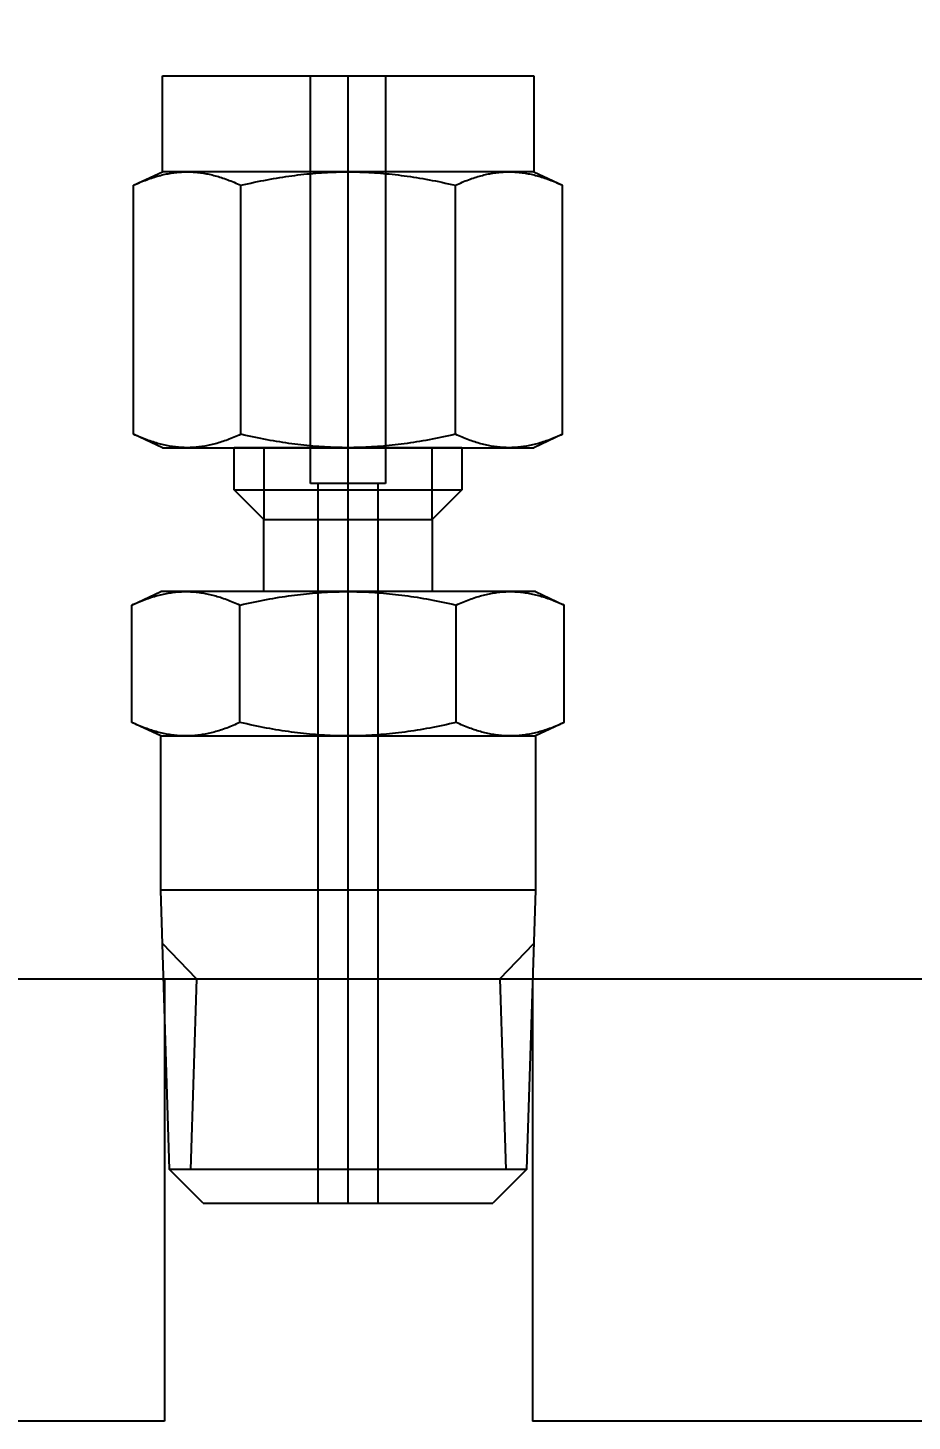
# Model space of a CAD drawing. Header units: inches. Extents: x 8.2 to 16.79, y 19.82 to 25.52.
# Drawn here: x 12.234 to 12.972, y 23.199 to 24.361 of the extents above; entities that cross this region are included whole.
import ezdxf

# ---------------------------------------------------------------- set-up
doc = ezdxf.new("R2010")
doc.units = ezdxf.units.IN
doc.header["$MEASUREMENT"] = 0
doc.linetypes.add('CENTER2', pattern=[28.575, 19.05, -3.175, 3.175, -3.175])
doc.linetypes.add('HIDDEN2', pattern=[4.7625, 3.175, -1.5875])
for name, color, linetype in [('TRDETAIL2', 7, 'Continuous'), ('TRDETAIL3', 7, 'Continuous'), ('TRMODEL1', 7, 'Continuous'), ('TRMODEL3', 7, 'Continuous')]:
    doc.layers.add(name, color=color, linetype=linetype)
doc.styles.get("Standard").update_dxf_attribs({"font": 'Arial.ttf'})
doc.dimstyles.get("Standard").update_dxf_attribs({"dimtxt": 0.18, "dimasz": 0.18, "dimexe": 0.18, "dimexo": 0.0625, "dimgap": 0.09, "dimtad": 0, "dimtih": 1, "dimtoh": 1, "dimdec": 4, "dimzin": 0, "dimdsep": 46, "dimtxsty": 'Standard', "dimcen": 0.09, "dimadec": 0, "dimazin": 0, "dimtfac": 1, "dimtdec": 4, "dimtofl": 0, "dimtmove": 0, "dimatfit": 3, "dimfxl": 1, "dimtolj": 1, "dimtzin": 0, "dimarcsym": 0})

# ---------------------------------------------------------------- blocks, each defined once
blk = doc.blocks.new('*D16')
at = {"color": 0, "lineweight": -2, "transparency": 16777216}
for p, q in [((9.3486, 23.6302), (9.3486, 25.5226)), ((15.3486, 23.6302), (15.3486, 25.5226)), ((9.5286, 25.3426), (11.8841, 25.3426)), ((15.1686, 25.3426), (12.8131, 25.3426))]:
    blk.add_line(p, q, dxfattribs=at)
at = {"color": 0, "transparency": 16777216}
for points in [[(9.5286, 25.3726), (9.5286, 25.3126), (9.3486, 25.3426)], [(15.1686, 25.3726), (15.1686, 25.3126), (15.3486, 25.3426)]]:
    blk.add_solid(points, dxfattribs=at)
at = {"layer": 'Defpoints', "color": 0, "transparency": 16777216}
for p in [(15.3486, 25.3426), (9.3486, 23.5677), (15.3486, 23.5677)]:
    blk.add_point(p, dxfattribs=at)
at = {"color": 0, "transparency": 16777216, "insert": (12.3486, 25.3426), "char_height": 0.18, "attachment_point": 5}
blk.add_mtext('\\A1;6.0000', dxfattribs=at)

msp = doc.modelspace()

# ---------------------------------------------------------------- linework, layer by layer
for p, q in [((11.65556, 23.56766), (12.34853, 23.56766)), ((12.65555, 23.56766), (13.34858, 23.56766)), ((12.34853, 23.1989), (11.65556, 23.1989)), ((13.34856, 23.1989), (12.65555, 23.1989))]:
    msp.add_line(p, q)
at = {"color": 0}
for p, q in [((12.34853, 23.56766), (12.34853, 23.1989)), ((12.65555, 23.56766), (12.65555, 23.1989))]:
    msp.add_line(p, q, dxfattribs=at)
at = {"layer": 'TRDETAIL2', "color": 252, "linetype": 'HIDDEN2'}
for p, q in [((12.47036, 23.98066), (12.47036, 24.32066)), ((12.53286, 24.32066), (12.53286, 23.98066)), ((12.53286, 23.98066), (12.47036, 23.98066)), ((12.47661, 23.38066), (12.47661, 23.98066)), ((12.52661, 23.38066), (12.52661, 23.98066))]:
    msp.add_line(p, q, dxfattribs=at)
at = {"layer": 'TRDETAIL3', "color": 252, "linetype": 'CENTER2'}
msp.add_line((12.50161, 23.38066), (12.50161, 24.32066), dxfattribs=at)
at = {"layer": 'TRMODEL1', "color": 252, "linetype": 'Continuous'}
for p, q in [((12.34661, 24.32066), (12.65661, 24.32066)), ((12.34661, 24.24066), (12.34661, 24.32066)), ((12.65661, 24.32066), (12.65661, 24.24066)), ((12.32263, 24.22948), (12.34661, 24.24066)), ((12.33883, 24.23591), (12.34012, 24.23632)), ((12.34012, 24.23632), (12.3414, 24.23671)), ((12.3414, 24.23671), (12.34267, 24.23708)), ((12.34267, 24.23708), (12.34393, 24.23743)), ((12.34393, 24.23743), (12.34519, 24.23776)), ((12.34519, 24.23776), (12.34645, 24.23807)), ((12.34645, 24.23807), (12.3477, 24.23837)), ((12.36738, 24.24066), (12.34661, 24.24066)), ((12.3477, 24.23837), (12.34894, 24.23864)), ((12.34894, 24.23864), (12.35018, 24.2389)), ((12.35018, 24.2389), (12.35142, 24.23914)), ((12.35142, 24.23914), (12.35266, 24.23937)), ((12.35266, 24.23937), (12.35389, 24.23957)), ((12.35389, 24.23957), (12.35512, 24.23976)), ((12.35512, 24.23976), (12.35634, 24.23993)), ((12.35634, 24.23993), (12.35757, 24.24008)), ((12.35757, 24.24008), (12.35879, 24.24022)), ((12.35879, 24.24022), (12.36002, 24.24034)), ((12.36002, 24.24034), (12.36124, 24.24043)), ((12.36124, 24.24043), (12.36247, 24.24052)), ((12.36247, 24.24052), (12.36369, 24.24058)), ((12.36369, 24.24058), (12.36492, 24.24062)), ((12.36492, 24.24062), (12.36615, 24.24065)), ((12.36615, 24.24065), (12.36738, 24.24066)), ((12.36738, 24.24066), (12.36861, 24.24065)), ((12.50161, 24.24066), (12.36738, 24.24066)), ((12.36861, 24.24065), (12.36984, 24.24062)), ((12.36984, 24.24062), (12.37106, 24.24058)), ((12.37106, 24.24058), (12.37229, 24.24052)), ((12.37229, 24.24052), (12.37351, 24.24043)), ((12.37351, 24.24043), (12.37474, 24.24034)), ((12.37474, 24.24034), (12.37596, 24.24022)), ((12.37596, 24.24022), (12.37718, 24.24008)), ((12.37718, 24.24008), (12.37841, 24.23993)), ((12.37841, 24.23993), (12.37964, 24.23976)), ((12.37964, 24.23976), (12.38087, 24.23957)), ((12.38087, 24.23957), (12.3821, 24.23937)), ((12.3821, 24.23937), (12.38333, 24.23914)), ((12.38333, 24.23914), (12.38457, 24.2389)), ((12.38457, 24.2389), (12.38581, 24.23864)), ((12.38581, 24.23864), (12.38705, 24.23837)), ((12.38705, 24.23837), (12.3883, 24.23807)), ((12.3883, 24.23807), (12.38956, 24.23776)), ((12.38956, 24.23776), (12.39082, 24.23743)), ((12.39082, 24.23743), (12.39209, 24.23708)), ((12.39209, 24.23708), (12.39336, 24.23671)), ((12.39336, 24.23671), (12.39464, 24.23632)), ((12.39464, 24.23632), (12.39592, 24.23591)), ((12.44452, 24.23591), (12.44709, 24.23632)), ((12.44709, 24.23632), (12.44965, 24.23671)), ((12.44965, 24.23671), (12.45219, 24.23708)), ((12.45219, 24.23708), (12.45473, 24.23743)), ((12.45473, 24.23743), (12.45725, 24.23776)), ((12.45725, 24.23776), (12.45976, 24.23807)), ((12.45976, 24.23807), (12.46225, 24.23837)), ((12.46225, 24.23837), (12.46475, 24.23864)), ((12.46475, 24.23864), (12.46723, 24.2389)), ((12.46723, 24.2389), (12.4697, 24.23914)), ((12.4697, 24.23914), (12.47217, 24.23937)), ((12.47217, 24.23937), (12.47463, 24.23957)), ((12.47463, 24.23957), (12.47709, 24.23976)), ((12.47709, 24.23976), (12.47954, 24.23993)), ((12.47954, 24.23993), (12.482, 24.24008)), ((12.482, 24.24008), (12.48445, 24.24022)), ((12.48445, 24.24022), (12.48689, 24.24034)), ((12.48689, 24.24034), (12.48934, 24.24043)), ((12.48934, 24.24043), (12.49179, 24.24052)), ((12.49179, 24.24052), (12.49424, 24.24058)), ((12.49424, 24.24058), (12.49669, 24.24062)), ((12.49669, 24.24062), (12.49915, 24.24065)), ((12.49915, 24.24065), (12.50161, 24.24066)), ((12.50161, 24.24066), (12.50407, 24.24065)), ((12.63584, 24.24066), (12.50161, 24.24066)), ((12.50407, 24.24065), (12.50653, 24.24062)), ((12.50653, 24.24062), (12.50898, 24.24058)), ((12.50898, 24.24058), (12.51143, 24.24052)), ((12.51143, 24.24052), (12.51388, 24.24043)), ((12.51388, 24.24043), (12.51633, 24.24034)), ((12.51633, 24.24034), (12.51878, 24.24022)), ((12.51878, 24.24022), (12.52123, 24.24008)), ((12.52123, 24.24008), (12.52368, 24.23993)), ((12.52368, 24.23993), (12.52613, 24.23976)), ((12.52613, 24.23976), (12.52859, 24.23957)), ((12.52859, 24.23957), (12.53105, 24.23937)), ((12.53105, 24.23937), (12.53352, 24.23914)), ((12.53352, 24.23914), (12.53599, 24.2389)), ((12.53599, 24.2389), (12.53848, 24.23864)), ((12.53848, 24.23864), (12.54097, 24.23837)), ((12.54097, 24.23837), (12.54347, 24.23807)), ((12.54347, 24.23807), (12.54598, 24.23776)), ((12.54598, 24.23776), (12.5485, 24.23743)), ((12.5485, 24.23743), (12.55103, 24.23708)), ((12.55103, 24.23708), (12.55357, 24.23671)), ((12.55357, 24.23671), (12.55613, 24.23632)), ((12.55613, 24.23632), (12.5587, 24.23591)), ((12.6073, 24.23591), (12.60858, 24.23632)), ((12.60858, 24.23632), (12.60986, 24.23671)), ((12.60986, 24.23671), (12.61114, 24.23708)), ((12.61114, 24.23708), (12.6124, 24.23743)), ((12.6124, 24.23743), (12.61366, 24.23776)), ((12.61366, 24.23776), (12.61492, 24.23807)), ((12.61492, 24.23807), (12.61617, 24.23837)), ((12.61617, 24.23837), (12.61741, 24.23864)), ((12.61741, 24.23864), (12.61865, 24.2389)), ((12.61865, 24.2389), (12.61989, 24.23914)), ((12.61989, 24.23914), (12.62112, 24.23937)), ((12.62112, 24.23937), (12.62236, 24.23957)), ((12.62236, 24.23957), (12.62358, 24.23976)), ((12.62358, 24.23976), (12.62481, 24.23993)), ((12.62481, 24.23993), (12.62604, 24.24008)), ((12.62604, 24.24008), (12.62726, 24.24022)), ((12.62726, 24.24022), (12.62849, 24.24034)), ((12.62849, 24.24034), (12.62971, 24.24043)), ((12.62971, 24.24043), (12.63093, 24.24052)), ((12.63093, 24.24052), (12.63216, 24.24058)), ((12.63216, 24.24058), (12.63339, 24.24062)), ((12.63339, 24.24062), (12.63461, 24.24065)), ((12.63461, 24.24065), (12.63584, 24.24066)), ((12.63584, 24.24066), (12.63708, 24.24065)), ((12.65661, 24.24066), (12.63584, 24.24066)), ((12.63708, 24.24065), (12.6383, 24.24062)), ((12.6383, 24.24062), (12.63953, 24.24058)), ((12.63953, 24.24058), (12.64076, 24.24052)), ((12.64076, 24.24052), (12.64198, 24.24043)), ((12.64198, 24.24043), (12.6432, 24.24034)), ((12.6432, 24.24034), (12.64443, 24.24022)), ((12.64443, 24.24022), (12.64565, 24.24008)), ((12.64565, 24.24008), (12.64688, 24.23993)), ((12.64688, 24.23993), (12.64811, 24.23976)), ((12.64811, 24.23976), (12.64933, 24.23957)), ((12.64933, 24.23957), (12.65057, 24.23937)), ((12.65057, 24.23937), (12.6518, 24.23914)), ((12.6518, 24.23914), (12.65304, 24.2389)), ((12.65304, 24.2389), (12.65428, 24.23864)), ((12.65428, 24.23864), (12.65552, 24.23837)), ((12.65552, 24.23837), (12.65677, 24.23807)), ((12.65661, 24.24066), (12.68059, 24.22948)), ((12.65677, 24.23807), (12.65803, 24.23776)), ((12.65803, 24.23776), (12.65929, 24.23743)), ((12.65929, 24.23743), (12.66055, 24.23708)), ((12.66055, 24.23708), (12.66183, 24.23671)), ((12.66183, 24.23671), (12.6631, 24.23632)), ((12.6631, 24.23632), (12.66439, 24.23591)), ((12.32263, 24.22948), (12.32405, 24.23013)), ((12.32263, 24.02184), (12.32263, 24.22948)), ((12.32405, 24.23013), (12.32545, 24.23076)), ((12.32545, 24.23076), (12.32684, 24.23137)), ((12.32684, 24.23137), (12.32821, 24.23196)), ((12.32821, 24.23196), (12.32958, 24.23252)), ((12.32958, 24.23252), (12.33093, 24.23307)), ((12.33093, 24.23307), (12.33227, 24.23359)), ((12.33227, 24.23359), (12.3336, 24.23409)), ((12.3336, 24.23409), (12.33492, 24.23458)), ((12.33492, 24.23458), (12.33623, 24.23504)), ((12.33623, 24.23504), (12.33754, 24.23549)), ((12.33754, 24.23549), (12.33883, 24.23591)), ((12.39592, 24.23591), (12.39722, 24.23549)), ((12.39722, 24.23549), (12.39852, 24.23504)), ((12.39852, 24.23504), (12.39983, 24.23458)), ((12.39983, 24.23458), (12.40115, 24.23409)), ((12.40115, 24.23409), (12.40248, 24.23359)), ((12.40248, 24.23359), (12.40383, 24.23307)), ((12.40383, 24.23307), (12.40518, 24.23252)), ((12.40518, 24.23252), (12.40654, 24.23196)), ((12.40654, 24.23196), (12.40792, 24.23137)), ((12.40792, 24.23137), (12.40931, 24.23076)), ((12.40931, 24.23076), (12.41071, 24.23013)), ((12.41071, 24.23013), (12.41212, 24.22948)), ((12.41212, 24.22948), (12.41495, 24.23013)), ((12.41212, 24.02184), (12.41212, 24.22948)), ((12.41495, 24.23013), (12.41775, 24.23076)), ((12.41775, 24.23076), (12.42053, 24.23137)), ((12.42053, 24.23137), (12.42328, 24.23196)), ((12.42328, 24.23196), (12.42601, 24.23252)), ((12.42601, 24.23252), (12.42871, 24.23307)), ((12.42871, 24.23307), (12.4314, 24.23359)), ((12.4314, 24.23359), (12.43406, 24.23409)), ((12.43406, 24.23409), (12.4367, 24.23458)), ((12.4367, 24.23458), (12.43932, 24.23504)), ((12.43932, 24.23504), (12.44193, 24.23549)), ((12.44193, 24.23549), (12.44452, 24.23591)), ((12.5587, 24.23591), (12.56129, 24.23549)), ((12.56129, 24.23549), (12.5639, 24.23504)), ((12.5639, 24.23504), (12.56652, 24.23458)), ((12.56652, 24.23458), (12.56916, 24.23409)), ((12.56916, 24.23409), (12.57183, 24.23359)), ((12.57183, 24.23359), (12.57451, 24.23307)), ((12.57451, 24.23307), (12.57721, 24.23252)), ((12.57721, 24.23252), (12.57994, 24.23196)), ((12.57994, 24.23196), (12.58269, 24.23137)), ((12.58269, 24.23137), (12.58547, 24.23076)), ((12.58547, 24.23076), (12.58827, 24.23013)), ((12.58827, 24.23013), (12.5911, 24.22948)), ((12.5911, 24.22948), (12.59252, 24.23013)), ((12.5911, 24.02184), (12.5911, 24.22948)), ((12.59252, 24.23013), (12.59392, 24.23076)), ((12.59392, 24.23076), (12.5953, 24.23137)), ((12.5953, 24.23137), (12.59668, 24.23196)), ((12.59668, 24.23196), (12.59804, 24.23252)), ((12.59804, 24.23252), (12.5994, 24.23307)), ((12.5994, 24.23307), (12.60074, 24.23359)), ((12.60074, 24.23359), (12.60207, 24.23409)), ((12.60207, 24.23409), (12.60339, 24.23458)), ((12.60339, 24.23458), (12.6047, 24.23504)), ((12.6047, 24.23504), (12.606, 24.23549)), ((12.606, 24.23549), (12.6073, 24.23591)), ((12.66439, 24.23591), (12.66569, 24.23549)), ((12.66569, 24.23549), (12.66699, 24.23504)), ((12.66699, 24.23504), (12.6683, 24.23458)), ((12.6683, 24.23458), (12.66962, 24.23409)), ((12.66962, 24.23409), (12.67095, 24.23359)), ((12.67095, 24.23359), (12.67229, 24.23307)), ((12.67229, 24.23307), (12.67365, 24.23252)), ((12.67365, 24.23252), (12.67501, 24.23196)), ((12.67501, 24.23196), (12.67638, 24.23137)), ((12.67638, 24.23137), (12.67777, 24.23076)), ((12.67777, 24.23076), (12.67917, 24.23013)), ((12.67917, 24.23013), (12.68059, 24.22948)), ((12.68059, 24.02184), (12.68059, 24.22948)), ((12.32405, 24.02119), (12.32263, 24.02184)), ((12.34661, 24.01066), (12.32263, 24.02184)), ((12.32545, 24.02056), (12.32405, 24.02119)), ((12.32684, 24.01995), (12.32545, 24.02056)), ((12.32821, 24.01937), (12.32684, 24.01995)), ((12.32958, 24.0188), (12.32821, 24.01937)), ((12.33093, 24.01826), (12.32958, 24.0188)), ((12.33227, 24.01773), (12.33093, 24.01826)), ((12.3336, 24.01723), (12.33227, 24.01773)), ((12.33492, 24.01674), (12.3336, 24.01723)), ((12.33623, 24.01628), (12.33492, 24.01674)), ((12.33754, 24.01583), (12.33623, 24.01628)), ((12.33883, 24.01541), (12.33754, 24.01583)), ((12.34012, 24.015), (12.33883, 24.01541)), ((12.39592, 24.01541), (12.39464, 24.015)), ((12.39722, 24.01583), (12.39592, 24.01541)), ((12.39852, 24.01628), (12.39722, 24.01583)), ((12.39983, 24.01674), (12.39852, 24.01628)), ((12.40115, 24.01723), (12.39983, 24.01674)), ((12.40248, 24.01773), (12.40115, 24.01723)), ((12.40383, 24.01826), (12.40248, 24.01773)), ((12.40518, 24.0188), (12.40383, 24.01826)), ((12.40654, 24.01937), (12.40518, 24.0188)), ((12.40792, 24.01995), (12.40654, 24.01937)), ((12.40931, 24.02056), (12.40792, 24.01995)), ((12.41071, 24.02119), (12.40931, 24.02056)), ((12.41212, 24.02184), (12.41071, 24.02119)), ((12.41495, 24.02119), (12.41212, 24.02184)), ((12.41775, 24.02056), (12.41495, 24.02119)), ((12.42053, 24.01995), (12.41775, 24.02056)), ((12.42328, 24.01937), (12.42053, 24.01995)), ((12.42601, 24.0188), (12.42328, 24.01937)), ((12.42871, 24.01826), (12.42601, 24.0188)), ((12.4314, 24.01773), (12.42871, 24.01826)), ((12.43406, 24.01723), (12.4314, 24.01773)), ((12.4367, 24.01674), (12.43406, 24.01723)), ((12.43932, 24.01628), (12.4367, 24.01674)), ((12.44193, 24.01583), (12.43932, 24.01628)), ((12.44452, 24.01541), (12.44193, 24.01583)), ((12.44709, 24.015), (12.44452, 24.01541)), ((12.5587, 24.01541), (12.55613, 24.015)), ((12.56129, 24.01583), (12.5587, 24.01541)), ((12.5639, 24.01628), (12.56129, 24.01583)), ((12.56652, 24.01674), (12.5639, 24.01628)), ((12.56916, 24.01723), (12.56652, 24.01674)), ((12.57183, 24.01773), (12.56916, 24.01723)), ((12.57451, 24.01826), (12.57183, 24.01773)), ((12.57721, 24.0188), (12.57451, 24.01826)), ((12.57994, 24.01937), (12.57721, 24.0188)), ((12.58269, 24.01995), (12.57994, 24.01937)), ((12.58547, 24.02056), (12.58269, 24.01995)), ((12.58827, 24.02119), (12.58547, 24.02056)), ((12.5911, 24.02184), (12.58827, 24.02119)), ((12.59252, 24.02119), (12.5911, 24.02184)), ((12.59392, 24.02056), (12.59252, 24.02119)), ((12.5953, 24.01995), (12.59392, 24.02056)), ((12.59668, 24.01937), (12.5953, 24.01995)), ((12.59804, 24.0188), (12.59668, 24.01937)), ((12.5994, 24.01826), (12.59804, 24.0188)), ((12.60074, 24.01773), (12.5994, 24.01826)), ((12.60207, 24.01723), (12.60074, 24.01773)), ((12.60339, 24.01674), (12.60207, 24.01723)), ((12.6047, 24.01628), (12.60339, 24.01674)), ((12.606, 24.01583), (12.6047, 24.01628)), ((12.6073, 24.01541), (12.606, 24.01583)), ((12.60858, 24.015), (12.6073, 24.01541)), ((12.68059, 24.02184), (12.65661, 24.01066)), ((12.66439, 24.01541), (12.6631, 24.015)), ((12.66569, 24.01583), (12.66439, 24.01541)), ((12.66699, 24.01628), (12.66569, 24.01583)), ((12.6683, 24.01674), (12.66699, 24.01628)), ((12.66962, 24.01723), (12.6683, 24.01674)), ((12.67095, 24.01773), (12.66962, 24.01723)), ((12.67229, 24.01826), (12.67095, 24.01773)), ((12.67365, 24.0188), (12.67229, 24.01826)), ((12.67501, 24.01937), (12.67365, 24.0188)), ((12.67638, 24.01995), (12.67501, 24.01937)), ((12.67777, 24.02056), (12.67638, 24.01995)), ((12.67917, 24.02119), (12.67777, 24.02056)), ((12.68059, 24.02184), (12.67917, 24.02119)), ((12.3414, 24.01461), (12.34012, 24.015)), ((12.34267, 24.01425), (12.3414, 24.01461)), ((12.34393, 24.01389), (12.34267, 24.01425)), ((12.34519, 24.01356), (12.34393, 24.01389)), ((12.34645, 24.01325), (12.34519, 24.01356)), ((12.3477, 24.01295), (12.34645, 24.01325)), ((12.34661, 24.01066), (12.36738, 24.01066)), ((12.34894, 24.01268), (12.3477, 24.01295)), ((12.35018, 24.01242), (12.34894, 24.01268)), ((12.35142, 24.01218), (12.35018, 24.01242)), ((12.35266, 24.01195), (12.35142, 24.01218)), ((12.35389, 24.01175), (12.35266, 24.01195)), ((12.35512, 24.01156), (12.35389, 24.01175)), ((12.35634, 24.01139), (12.35512, 24.01156)), ((12.35757, 24.01124), (12.35634, 24.01139)), ((12.35879, 24.0111), (12.35757, 24.01124)), ((12.36002, 24.01099), (12.35879, 24.0111)), ((12.36124, 24.01089), (12.36002, 24.01099)), ((12.36247, 24.01081), (12.36124, 24.01089)), ((12.36369, 24.01074), (12.36247, 24.01081)), ((12.36492, 24.0107), (12.36369, 24.01074)), ((12.36615, 24.01067), (12.36492, 24.0107)), ((12.36738, 24.01066), (12.36615, 24.01067)), ((12.36861, 24.01067), (12.36738, 24.01066)), ((12.36738, 24.01066), (12.50161, 24.01066)), ((12.36984, 24.0107), (12.36861, 24.01067)), ((12.37106, 24.01074), (12.36984, 24.0107)), ((12.37229, 24.01081), (12.37106, 24.01074)), ((12.37351, 24.01089), (12.37229, 24.01081)), ((12.37474, 24.01099), (12.37351, 24.01089)), ((12.37596, 24.0111), (12.37474, 24.01099)), ((12.37718, 24.01124), (12.37596, 24.0111)), ((12.37841, 24.01139), (12.37718, 24.01124)), ((12.37964, 24.01156), (12.37841, 24.01139)), ((12.38087, 24.01175), (12.37964, 24.01156)), ((12.3821, 24.01195), (12.38087, 24.01175)), ((12.38333, 24.01218), (12.3821, 24.01195)), ((12.38457, 24.01242), (12.38333, 24.01218)), ((12.38581, 24.01268), (12.38457, 24.01242)), ((12.38705, 24.01295), (12.38581, 24.01268)), ((12.3883, 24.01325), (12.38705, 24.01295)), ((12.38956, 24.01356), (12.3883, 24.01325)), ((12.39082, 24.01389), (12.38956, 24.01356)), ((12.39209, 24.01425), (12.39082, 24.01389)), ((12.39336, 24.01461), (12.39209, 24.01425)), ((12.39464, 24.015), (12.39336, 24.01461)), ((12.40661, 23.97546), (12.40661, 24.01066)), ((12.59661, 24.01066), (12.40661, 24.01066)), ((12.44965, 24.01461), (12.44709, 24.015)), ((12.45219, 24.01425), (12.44965, 24.01461)), ((12.45473, 24.01389), (12.45219, 24.01425)), ((12.45725, 24.01356), (12.45473, 24.01389)), ((12.45976, 24.01325), (12.45725, 24.01356)), ((12.46225, 24.01295), (12.45976, 24.01325)), ((12.46475, 24.01268), (12.46225, 24.01295)), ((12.46723, 24.01242), (12.46475, 24.01268)), ((12.4697, 24.01218), (12.46723, 24.01242)), ((12.47217, 24.01195), (12.4697, 24.01218)), ((12.47463, 24.01175), (12.47217, 24.01195)), ((12.47709, 24.01156), (12.47463, 24.01175)), ((12.47954, 24.01139), (12.47709, 24.01156)), ((12.482, 24.01124), (12.47954, 24.01139)), ((12.48445, 24.0111), (12.482, 24.01124)), ((12.48689, 24.01099), (12.48445, 24.0111)), ((12.48934, 24.01089), (12.48689, 24.01099)), ((12.49179, 24.01081), (12.48934, 24.01089)), ((12.49424, 24.01074), (12.49179, 24.01081)), ((12.49669, 24.0107), (12.49424, 24.01074)), ((12.49915, 24.01067), (12.49669, 24.0107)), ((12.50161, 24.01066), (12.49915, 24.01067)), ((12.50407, 24.01067), (12.50161, 24.01066)), ((12.50161, 24.01066), (12.63584, 24.01066)), ((12.50653, 24.0107), (12.50407, 24.01067)), ((12.50898, 24.01074), (12.50653, 24.0107)), ((12.51143, 24.01081), (12.50898, 24.01074)), ((12.51388, 24.01089), (12.51143, 24.01081)), ((12.51633, 24.01099), (12.51388, 24.01089)), ((12.51878, 24.0111), (12.51633, 24.01099)), ((12.52123, 24.01124), (12.51878, 24.0111)), ((12.52368, 24.01139), (12.52123, 24.01124)), ((12.52613, 24.01156), (12.52368, 24.01139)), ((12.52859, 24.01175), (12.52613, 24.01156)), ((12.53105, 24.01195), (12.52859, 24.01175)), ((12.53352, 24.01218), (12.53105, 24.01195)), ((12.53599, 24.01242), (12.53352, 24.01218)), ((12.53848, 24.01268), (12.53599, 24.01242)), ((12.54097, 24.01295), (12.53848, 24.01268)), ((12.54347, 24.01325), (12.54097, 24.01295)), ((12.54598, 24.01356), (12.54347, 24.01325)), ((12.5485, 24.01389), (12.54598, 24.01356)), ((12.55103, 24.01425), (12.5485, 24.01389)), ((12.55357, 24.01461), (12.55103, 24.01425)), ((12.55613, 24.015), (12.55357, 24.01461)), ((12.59661, 24.01066), (12.59661, 23.97546)), ((12.60986, 24.01461), (12.60858, 24.015)), ((12.61114, 24.01425), (12.60986, 24.01461)), ((12.6124, 24.01389), (12.61114, 24.01425)), ((12.61366, 24.01356), (12.6124, 24.01389)), ((12.61492, 24.01325), (12.61366, 24.01356)), ((12.61617, 24.01295), (12.61492, 24.01325)), ((12.61741, 24.01268), (12.61617, 24.01295)), ((12.61865, 24.01242), (12.61741, 24.01268)), ((12.61989, 24.01218), (12.61865, 24.01242)), ((12.62112, 24.01195), (12.61989, 24.01218)), ((12.62236, 24.01175), (12.62112, 24.01195)), ((12.62358, 24.01156), (12.62236, 24.01175)), ((12.62481, 24.01139), (12.62358, 24.01156)), ((12.62604, 24.01124), (12.62481, 24.01139)), ((12.62726, 24.0111), (12.62604, 24.01124)), ((12.62849, 24.01099), (12.62726, 24.0111)), ((12.62971, 24.01089), (12.62849, 24.01099)), ((12.63093, 24.01081), (12.62971, 24.01089)), ((12.63216, 24.01074), (12.63093, 24.01081)), ((12.63339, 24.0107), (12.63216, 24.01074)), ((12.63461, 24.01067), (12.63339, 24.0107)), ((12.63584, 24.01066), (12.63461, 24.01067)), ((12.63708, 24.01067), (12.63584, 24.01066)), ((12.63584, 24.01066), (12.65661, 24.01066)), ((12.6383, 24.0107), (12.63708, 24.01067)), ((12.63953, 24.01074), (12.6383, 24.0107)), ((12.64076, 24.01081), (12.63953, 24.01074)), ((12.64198, 24.01089), (12.64076, 24.01081)), ((12.6432, 24.01099), (12.64198, 24.01089)), ((12.64443, 24.0111), (12.6432, 24.01099)), ((12.64565, 24.01124), (12.64443, 24.0111)), ((12.64688, 24.01139), (12.64565, 24.01124)), ((12.64811, 24.01156), (12.64688, 24.01139)), ((12.64933, 24.01175), (12.64811, 24.01156)), ((12.65057, 24.01195), (12.64933, 24.01175)), ((12.6518, 24.01218), (12.65057, 24.01195)), ((12.65304, 24.01242), (12.6518, 24.01218)), ((12.65428, 24.01268), (12.65304, 24.01242)), ((12.65552, 24.01295), (12.65428, 24.01268)), ((12.65677, 24.01325), (12.65552, 24.01295)), ((12.65803, 24.01356), (12.65677, 24.01325)), ((12.65929, 24.01389), (12.65803, 24.01356)), ((12.66055, 24.01425), (12.65929, 24.01389)), ((12.66183, 24.01461), (12.66055, 24.01425)), ((12.6631, 24.015), (12.66183, 24.01461)), ((12.40661, 23.97546), (12.59661, 23.97546)), ((12.43141, 23.95066), (12.40661, 23.97546)), ((12.59661, 23.97546), (12.57181, 23.95066)), ((12.43141, 23.95066), (12.57181, 23.95066)), ((12.43141, 23.89066), (12.43141, 23.95066)), ((12.57181, 23.95066), (12.57181, 23.89066)), ((12.32119, 23.87939), (12.34536, 23.89066)), ((12.34266, 23.8874), (12.34393, 23.88773)), ((12.34393, 23.88773), (12.3452, 23.88805)), ((12.3452, 23.88805), (12.34646, 23.88835)), ((12.36629, 23.89066), (12.34536, 23.89066)), ((12.34646, 23.88835), (12.34771, 23.88863)), ((12.34771, 23.88863), (12.34896, 23.88889)), ((12.34896, 23.88889), (12.35021, 23.88913)), ((12.35021, 23.88913), (12.35146, 23.88936)), ((12.35146, 23.88936), (12.3527, 23.88957)), ((12.3527, 23.88957), (12.35394, 23.88975)), ((12.35394, 23.88975), (12.35517, 23.88993)), ((12.35517, 23.88993), (12.35641, 23.89008)), ((12.35641, 23.89008), (12.35764, 23.89022)), ((12.35764, 23.89022), (12.35888, 23.89033)), ((12.35888, 23.89033), (12.36011, 23.89043)), ((12.36011, 23.89043), (12.36134, 23.89051)), ((12.36134, 23.89051), (12.36258, 23.89058)), ((12.36258, 23.89058), (12.36382, 23.89062)), ((12.36382, 23.89062), (12.36505, 23.89065)), ((12.36505, 23.89065), (12.36629, 23.89066)), ((12.50161, 23.89066), (12.36629, 23.89066)), ((12.36629, 23.89066), (12.36753, 23.89065)), ((12.36753, 23.89065), (12.36877, 23.89062)), ((12.36877, 23.89062), (12.37001, 23.89058)), ((12.37001, 23.89058), (12.37124, 23.89051)), ((12.37124, 23.89051), (12.37248, 23.89043)), ((12.37248, 23.89043), (12.37371, 23.89033)), ((12.37371, 23.89033), (12.37495, 23.89022)), ((12.37495, 23.89022), (12.37618, 23.89008)), ((12.37618, 23.89008), (12.37742, 23.88993)), ((12.37742, 23.88993), (12.37865, 23.88975)), ((12.37865, 23.88975), (12.37989, 23.88957)), ((12.37989, 23.88957), (12.38113, 23.88936)), ((12.38113, 23.88936), (12.38238, 23.88913)), ((12.38238, 23.88913), (12.38362, 23.88889)), ((12.38362, 23.88889), (12.38488, 23.88863)), ((12.38488, 23.88863), (12.38613, 23.88835)), ((12.38613, 23.88835), (12.38739, 23.88805)), ((12.38739, 23.88805), (12.38866, 23.88773)), ((12.38866, 23.88773), (12.38993, 23.8874)), ((12.45435, 23.8874), (12.45689, 23.88773)), ((12.45689, 23.88773), (12.45942, 23.88805)), ((12.45942, 23.88805), (12.46194, 23.88835)), ((12.46194, 23.88835), (12.46445, 23.88863)), ((12.46445, 23.88863), (12.46695, 23.88889)), ((12.46695, 23.88889), (12.46944, 23.88913)), ((12.46944, 23.88913), (12.47193, 23.88936)), ((12.47193, 23.88936), (12.47441, 23.88957)), ((12.47441, 23.88957), (12.47689, 23.88975)), ((12.47689, 23.88975), (12.47937, 23.88993)), ((12.47937, 23.88993), (12.48184, 23.89008)), ((12.48184, 23.89008), (12.48431, 23.89022)), ((12.48431, 23.89022), (12.48677, 23.89033)), ((12.48677, 23.89033), (12.48924, 23.89043)), ((12.48924, 23.89043), (12.49171, 23.89051)), ((12.49171, 23.89051), (12.49418, 23.89058)), ((12.49418, 23.89058), (12.49665, 23.89062)), ((12.49665, 23.89062), (12.49913, 23.89065)), ((12.49913, 23.89065), (12.50161, 23.89066)), ((12.63693, 23.89066), (12.50161, 23.89066)), ((12.50161, 23.89066), (12.50409, 23.89065)), ((12.50409, 23.89065), (12.50657, 23.89062)), ((12.50657, 23.89062), (12.50904, 23.89058)), ((12.50904, 23.89058), (12.51151, 23.89051)), ((12.51151, 23.89051), (12.51398, 23.89043)), ((12.51398, 23.89043), (12.51645, 23.89033)), ((12.51645, 23.89033), (12.51892, 23.89022)), ((12.51892, 23.89022), (12.52138, 23.89008)), ((12.52138, 23.89008), (12.52386, 23.88993)), ((12.52386, 23.88993), (12.52633, 23.88975)), ((12.52633, 23.88975), (12.52881, 23.88957)), ((12.52881, 23.88957), (12.53129, 23.88936)), ((12.53129, 23.88936), (12.53378, 23.88913)), ((12.53378, 23.88913), (12.53627, 23.88889)), ((12.53627, 23.88889), (12.53877, 23.88863)), ((12.53877, 23.88863), (12.54128, 23.88835)), ((12.54128, 23.88835), (12.5438, 23.88805)), ((12.5438, 23.88805), (12.54633, 23.88773)), ((12.54633, 23.88773), (12.54887, 23.8874)), ((12.6133, 23.8874), (12.61457, 23.88773)), ((12.61457, 23.88773), (12.61583, 23.88805)), ((12.61583, 23.88805), (12.61709, 23.88835)), ((12.61709, 23.88835), (12.61835, 23.88863)), ((12.61835, 23.88863), (12.6196, 23.88889)), ((12.6196, 23.88889), (12.62084, 23.88913)), ((12.62084, 23.88913), (12.62209, 23.88936)), ((12.62209, 23.88936), (12.62333, 23.88957)), ((12.62333, 23.88957), (12.62457, 23.88975)), ((12.62457, 23.88975), (12.62581, 23.88993)), ((12.62581, 23.88993), (12.62704, 23.89008)), ((12.62704, 23.89008), (12.62828, 23.89022)), ((12.62828, 23.89022), (12.62951, 23.89033)), ((12.62951, 23.89033), (12.63074, 23.89043)), ((12.63074, 23.89043), (12.63198, 23.89051)), ((12.63198, 23.89051), (12.63321, 23.89058)), ((12.63321, 23.89058), (12.63445, 23.89062)), ((12.63445, 23.89062), (12.63569, 23.89065)), ((12.63569, 23.89065), (12.63693, 23.89066)), ((12.65786, 23.89066), (12.63693, 23.89066)), ((12.63693, 23.89066), (12.63817, 23.89065)), ((12.63817, 23.89065), (12.63941, 23.89062)), ((12.63941, 23.89062), (12.64064, 23.89058)), ((12.64064, 23.89058), (12.64188, 23.89051)), ((12.64188, 23.89051), (12.64311, 23.89043)), ((12.64311, 23.89043), (12.64435, 23.89033)), ((12.64435, 23.89033), (12.64558, 23.89022)), ((12.64558, 23.89022), (12.64681, 23.89008)), ((12.64681, 23.89008), (12.64805, 23.88993)), ((12.64805, 23.88993), (12.64929, 23.88975)), ((12.64929, 23.88975), (12.65053, 23.88957)), ((12.65053, 23.88957), (12.65177, 23.88936)), ((12.65177, 23.88936), (12.65301, 23.88913)), ((12.65301, 23.88913), (12.65426, 23.88889)), ((12.65426, 23.88889), (12.65551, 23.88863)), ((12.65551, 23.88863), (12.65676, 23.88835)), ((12.65676, 23.88835), (12.65802, 23.88805)), ((12.65786, 23.89066), (12.68203, 23.87939)), ((12.65802, 23.88805), (12.65929, 23.88773)), ((12.65929, 23.88773), (12.66056, 23.8874)), ((12.32119, 23.87939), (12.32262, 23.88005)), ((12.32119, 23.78153), (12.32119, 23.87939)), ((12.32262, 23.88005), (12.32403, 23.88068)), ((12.32403, 23.88068), (12.32543, 23.88129)), ((12.32543, 23.88129), (12.32681, 23.88189)), ((12.32681, 23.88189), (12.32819, 23.88246)), ((12.32819, 23.88246), (12.32955, 23.883)), ((12.32955, 23.883), (12.3309, 23.88353)), ((12.3309, 23.88353), (12.33225, 23.88404)), ((12.33225, 23.88404), (12.33358, 23.88453)), ((12.33358, 23.88453), (12.3349, 23.885)), ((12.3349, 23.885), (12.33621, 23.88545)), ((12.33621, 23.88545), (12.33752, 23.88587)), ((12.33752, 23.88587), (12.33881, 23.88628)), ((12.33881, 23.88628), (12.3401, 23.88668)), ((12.3401, 23.88668), (12.34139, 23.88705)), ((12.34139, 23.88705), (12.34266, 23.8874)), ((12.38993, 23.8874), (12.3912, 23.88705)), ((12.3912, 23.88705), (12.39248, 23.88668)), ((12.39248, 23.88668), (12.39377, 23.88628)), ((12.39377, 23.88628), (12.39507, 23.88587)), ((12.39507, 23.88587), (12.39638, 23.88545)), ((12.39638, 23.88545), (12.39769, 23.885)), ((12.39769, 23.885), (12.39901, 23.88453)), ((12.39901, 23.88453), (12.40034, 23.88404)), ((12.40034, 23.88404), (12.40169, 23.88353)), ((12.40169, 23.88353), (12.40304, 23.883)), ((12.40304, 23.883), (12.4044, 23.88246)), ((12.4044, 23.88246), (12.40577, 23.88189)), ((12.40577, 23.88189), (12.40716, 23.88129)), ((12.40716, 23.88129), (12.40856, 23.88068)), ((12.40856, 23.88068), (12.40997, 23.88005)), ((12.40997, 23.88005), (12.4114, 23.87939)), ((12.4114, 23.87939), (12.41425, 23.88005)), ((12.4114, 23.78153), (12.4114, 23.87939)), ((12.41425, 23.88005), (12.41708, 23.88068)), ((12.41708, 23.88068), (12.41988, 23.88129)), ((12.41988, 23.88129), (12.42265, 23.88189)), ((12.42265, 23.88189), (12.4254, 23.88246)), ((12.4254, 23.88246), (12.42813, 23.883)), ((12.42813, 23.883), (12.43083, 23.88353)), ((12.43083, 23.88353), (12.43351, 23.88404)), ((12.43351, 23.88404), (12.43618, 23.88453)), ((12.43618, 23.88453), (12.43882, 23.885)), ((12.43882, 23.885), (12.44145, 23.88545)), ((12.44145, 23.88545), (12.44406, 23.88587)), ((12.44406, 23.88587), (12.44665, 23.88628)), ((12.44665, 23.88628), (12.44923, 23.88668)), ((12.44923, 23.88668), (12.4518, 23.88705)), ((12.4518, 23.88705), (12.45435, 23.8874)), ((12.54887, 23.8874), (12.55143, 23.88705)), ((12.55143, 23.88705), (12.55399, 23.88668)), ((12.55399, 23.88668), (12.55657, 23.88628)), ((12.55657, 23.88628), (12.55916, 23.88587)), ((12.55916, 23.88587), (12.56177, 23.88545)), ((12.56177, 23.88545), (12.5644, 23.885)), ((12.5644, 23.885), (12.56705, 23.88453)), ((12.56705, 23.88453), (12.56971, 23.88404)), ((12.56971, 23.88404), (12.57239, 23.88353)), ((12.57239, 23.88353), (12.5751, 23.883)), ((12.5751, 23.883), (12.57782, 23.88246)), ((12.57782, 23.88246), (12.58057, 23.88189)), ((12.58057, 23.88189), (12.58334, 23.88129)), ((12.58334, 23.88129), (12.58614, 23.88068)), ((12.58614, 23.88068), (12.58897, 23.88005)), ((12.58897, 23.88005), (12.59182, 23.87939)), ((12.59182, 23.87939), (12.59325, 23.88005)), ((12.59182, 23.78153), (12.59182, 23.87939)), ((12.59325, 23.88005), (12.59466, 23.88068)), ((12.59466, 23.88068), (12.59606, 23.88129)), ((12.59606, 23.88129), (12.59745, 23.88189)), ((12.59745, 23.88189), (12.59882, 23.88246)), ((12.59882, 23.88246), (12.60018, 23.883)), ((12.60018, 23.883), (12.60154, 23.88353)), ((12.60154, 23.88353), (12.60288, 23.88404)), ((12.60288, 23.88404), (12.60421, 23.88453)), ((12.60421, 23.88453), (12.60553, 23.885)), ((12.60553, 23.885), (12.60685, 23.88545)), ((12.60685, 23.88545), (12.60815, 23.88587)), ((12.60815, 23.88587), (12.60945, 23.88628)), ((12.60945, 23.88628), (12.61074, 23.88668)), ((12.61074, 23.88668), (12.61202, 23.88705)), ((12.61202, 23.88705), (12.6133, 23.8874)), ((12.66056, 23.8874), (12.66183, 23.88705)), ((12.66183, 23.88705), (12.66312, 23.88668)), ((12.66312, 23.88668), (12.66441, 23.88628)), ((12.66441, 23.88628), (12.6657, 23.88587)), ((12.6657, 23.88587), (12.66701, 23.88545)), ((12.66701, 23.88545), (12.66832, 23.885)), ((12.66832, 23.885), (12.66964, 23.88453)), ((12.66964, 23.88453), (12.67098, 23.88404)), ((12.67098, 23.88404), (12.67232, 23.88353)), ((12.67232, 23.88353), (12.67367, 23.883)), ((12.67367, 23.883), (12.67503, 23.88246)), ((12.67503, 23.88246), (12.67641, 23.88189)), ((12.67641, 23.88189), (12.67779, 23.88129)), ((12.67779, 23.88129), (12.67919, 23.88068)), ((12.67919, 23.88068), (12.68061, 23.88005)), ((12.68061, 23.88005), (12.68203, 23.87939)), ((12.68203, 23.78153), (12.68203, 23.87939)), ((12.32262, 23.78087), (12.32119, 23.78153)), ((12.34536, 23.77026), (12.32119, 23.78153)), ((12.32403, 23.78024), (12.32262, 23.78087)), ((12.32543, 23.77963), (12.32403, 23.78024)), ((12.32681, 23.77904), (12.32543, 23.77963)), ((12.32819, 23.77847), (12.32681, 23.77904)), ((12.32955, 23.77792), (12.32819, 23.77847)), ((12.3309, 23.77739), (12.32955, 23.77792)), ((12.33225, 23.77688), (12.3309, 23.77739)), ((12.33358, 23.77639), (12.33225, 23.77688)), ((12.3349, 23.77592), (12.33358, 23.77639)), ((12.33621, 23.77548), (12.3349, 23.77592)), ((12.33752, 23.77505), (12.33621, 23.77548)), ((12.33881, 23.77464), (12.33752, 23.77505)), ((12.3401, 23.77425), (12.33881, 23.77464)), ((12.34139, 23.77387), (12.3401, 23.77425)), ((12.34266, 23.77352), (12.34139, 23.77387)), ((12.34393, 23.77319), (12.34266, 23.77352)), ((12.3452, 23.77287), (12.34393, 23.77319)), ((12.34646, 23.77257), (12.3452, 23.77287)), ((12.34771, 23.77229), (12.34646, 23.77257)), ((12.34896, 23.77203), (12.34771, 23.77229)), ((12.35021, 23.77179), (12.34896, 23.77203)), ((12.35146, 23.77156), (12.35021, 23.77179)), ((12.3527, 23.77136), (12.35146, 23.77156)), ((12.35394, 23.77117), (12.3527, 23.77136)), ((12.37989, 23.77136), (12.37865, 23.77117)), ((12.38113, 23.77156), (12.37989, 23.77136)), ((12.38238, 23.77179), (12.38113, 23.77156)), ((12.38362, 23.77203), (12.38238, 23.77179)), ((12.38488, 23.77229), (12.38362, 23.77203)), ((12.38613, 23.77257), (12.38488, 23.77229)), ((12.38739, 23.77287), (12.38613, 23.77257)), ((12.38866, 23.77319), (12.38739, 23.77287)), ((12.38993, 23.77352), (12.38866, 23.77319)), ((12.3912, 23.77387), (12.38993, 23.77352)), ((12.39248, 23.77425), (12.3912, 23.77387)), ((12.39377, 23.77464), (12.39248, 23.77425)), ((12.39507, 23.77505), (12.39377, 23.77464)), ((12.39638, 23.77548), (12.39507, 23.77505)), ((12.39769, 23.77592), (12.39638, 23.77548)), ((12.39901, 23.77639), (12.39769, 23.77592)), ((12.40034, 23.77688), (12.39901, 23.77639)), ((12.40169, 23.77739), (12.40034, 23.77688)), ((12.40304, 23.77792), (12.40169, 23.77739)), ((12.4044, 23.77847), (12.40304, 23.77792)), ((12.40577, 23.77904), (12.4044, 23.77847)), ((12.40716, 23.77963), (12.40577, 23.77904)), ((12.40856, 23.78024), (12.40716, 23.77963)), ((12.40997, 23.78087), (12.40856, 23.78024)), ((12.4114, 23.78153), (12.40997, 23.78087)), ((12.41425, 23.78087), (12.4114, 23.78153)), ((12.41708, 23.78024), (12.41425, 23.78087)), ((12.41988, 23.77963), (12.41708, 23.78024)), ((12.42265, 23.77904), (12.41988, 23.77963)), ((12.4254, 23.77847), (12.42265, 23.77904)), ((12.42813, 23.77792), (12.4254, 23.77847)), ((12.43083, 23.77739), (12.42813, 23.77792)), ((12.43351, 23.77688), (12.43083, 23.77739)), ((12.43618, 23.77639), (12.43351, 23.77688)), ((12.43882, 23.77592), (12.43618, 23.77639)), ((12.44145, 23.77548), (12.43882, 23.77592)), ((12.44406, 23.77505), (12.44145, 23.77548)), ((12.44665, 23.77464), (12.44406, 23.77505)), ((12.44923, 23.77425), (12.44665, 23.77464)), ((12.4518, 23.77387), (12.44923, 23.77425)), ((12.45435, 23.77352), (12.4518, 23.77387)), ((12.45689, 23.77319), (12.45435, 23.77352)), ((12.45942, 23.77287), (12.45689, 23.77319)), ((12.46194, 23.77257), (12.45942, 23.77287)), ((12.46445, 23.77229), (12.46194, 23.77257)), ((12.46695, 23.77203), (12.46445, 23.77229)), ((12.46944, 23.77179), (12.46695, 23.77203)), ((12.47193, 23.77156), (12.46944, 23.77179)), ((12.47441, 23.77136), (12.47193, 23.77156)), ((12.47689, 23.77117), (12.47441, 23.77136)), ((12.52881, 23.77136), (12.52633, 23.77117)), ((12.53129, 23.77156), (12.52881, 23.77136)), ((12.53378, 23.77179), (12.53129, 23.77156)), ((12.53627, 23.77203), (12.53378, 23.77179)), ((12.53877, 23.77229), (12.53627, 23.77203)), ((12.54128, 23.77257), (12.53877, 23.77229)), ((12.5438, 23.77287), (12.54128, 23.77257)), ((12.54633, 23.77319), (12.5438, 23.77287)), ((12.54887, 23.77352), (12.54633, 23.77319)), ((12.55143, 23.77387), (12.54887, 23.77352)), ((12.55399, 23.77425), (12.55143, 23.77387)), ((12.55657, 23.77464), (12.55399, 23.77425)), ((12.55916, 23.77505), (12.55657, 23.77464)), ((12.56177, 23.77548), (12.55916, 23.77505)), ((12.5644, 23.77592), (12.56177, 23.77548)), ((12.56705, 23.77639), (12.5644, 23.77592)), ((12.56971, 23.77688), (12.56705, 23.77639)), ((12.57239, 23.77739), (12.56971, 23.77688)), ((12.5751, 23.77792), (12.57239, 23.77739)), ((12.57782, 23.77847), (12.5751, 23.77792)), ((12.58057, 23.77904), (12.57782, 23.77847)), ((12.58334, 23.77963), (12.58057, 23.77904)), ((12.58614, 23.78024), (12.58334, 23.77963)), ((12.58897, 23.78087), (12.58614, 23.78024)), ((12.59182, 23.78153), (12.58897, 23.78087)), ((12.59325, 23.78087), (12.59182, 23.78153)), ((12.59466, 23.78024), (12.59325, 23.78087)), ((12.59606, 23.77963), (12.59466, 23.78024)), ((12.59745, 23.77904), (12.59606, 23.77963)), ((12.59882, 23.77847), (12.59745, 23.77904)), ((12.60018, 23.77792), (12.59882, 23.77847)), ((12.60154, 23.77739), (12.60018, 23.77792)), ((12.60288, 23.77688), (12.60154, 23.77739)), ((12.60421, 23.77639), (12.60288, 23.77688)), ((12.60553, 23.77592), (12.60421, 23.77639)), ((12.60685, 23.77548), (12.60553, 23.77592)), ((12.60815, 23.77505), (12.60685, 23.77548)), ((12.60945, 23.77464), (12.60815, 23.77505)), ((12.61074, 23.77425), (12.60945, 23.77464)), ((12.61202, 23.77387), (12.61074, 23.77425)), ((12.6133, 23.77352), (12.61202, 23.77387)), ((12.61457, 23.77319), (12.6133, 23.77352)), ((12.61583, 23.77287), (12.61457, 23.77319)), ((12.61709, 23.77257), (12.61583, 23.77287)), ((12.61835, 23.77229), (12.61709, 23.77257)), ((12.6196, 23.77203), (12.61835, 23.77229)), ((12.62084, 23.77179), (12.6196, 23.77203)), ((12.62209, 23.77156), (12.62084, 23.77179)), ((12.62333, 23.77136), (12.62209, 23.77156)), ((12.62457, 23.77117), (12.62333, 23.77136)), ((12.65053, 23.77136), (12.64929, 23.77117)), ((12.65177, 23.77156), (12.65053, 23.77136)), ((12.65301, 23.77179), (12.65177, 23.77156)), ((12.65426, 23.77203), (12.65301, 23.77179)), ((12.65551, 23.77229), (12.65426, 23.77203)), ((12.65676, 23.77257), (12.65551, 23.77229)), ((12.65802, 23.77287), (12.65676, 23.77257)), ((12.68203, 23.78153), (12.65786, 23.77026)), ((12.65929, 23.77319), (12.65802, 23.77287)), ((12.66056, 23.77352), (12.65929, 23.77319)), ((12.66183, 23.77387), (12.66056, 23.77352)), ((12.66312, 23.77425), (12.66183, 23.77387)), ((12.66441, 23.77464), (12.66312, 23.77425)), ((12.6657, 23.77505), (12.66441, 23.77464)), ((12.66701, 23.77548), (12.6657, 23.77505)), ((12.66832, 23.77592), (12.66701, 23.77548)), ((12.66964, 23.77639), (12.66832, 23.77592)), ((12.67098, 23.77688), (12.66964, 23.77639)), ((12.67232, 23.77739), (12.67098, 23.77688)), ((12.67367, 23.77792), (12.67232, 23.77739)), ((12.67503, 23.77847), (12.67367, 23.77792)), ((12.67641, 23.77904), (12.67503, 23.77847)), ((12.67779, 23.77963), (12.67641, 23.77904)), ((12.67919, 23.78024), (12.67779, 23.77963)), ((12.68061, 23.78087), (12.67919, 23.78024)), ((12.68203, 23.78153), (12.68061, 23.78087)), ((12.34536, 23.77026), (12.36629, 23.77026)), ((12.34536, 23.64176), (12.34536, 23.77026)), ((12.35517, 23.771), (12.35394, 23.77117)), ((12.35641, 23.77084), (12.35517, 23.771)), ((12.35764, 23.77071), (12.35641, 23.77084)), ((12.35888, 23.77059), (12.35764, 23.77071)), ((12.36011, 23.77049), (12.35888, 23.77059)), ((12.36134, 23.77041), (12.36011, 23.77049)), ((12.36258, 23.77034), (12.36134, 23.77041)), ((12.36382, 23.7703), (12.36258, 23.77034)), ((12.36505, 23.77027), (12.36382, 23.7703)), ((12.36629, 23.77026), (12.36505, 23.77027)), ((12.36753, 23.77027), (12.36629, 23.77026)), ((12.36629, 23.77026), (12.50161, 23.77026)), ((12.36877, 23.7703), (12.36753, 23.77027)), ((12.37001, 23.77034), (12.36877, 23.7703)), ((12.37124, 23.77041), (12.37001, 23.77034)), ((12.37248, 23.77049), (12.37124, 23.77041)), ((12.37371, 23.77059), (12.37248, 23.77049)), ((12.37495, 23.77071), (12.37371, 23.77059)), ((12.37618, 23.77084), (12.37495, 23.77071)), ((12.37742, 23.771), (12.37618, 23.77084)), ((12.37865, 23.77117), (12.37742, 23.771)), ((12.47937, 23.771), (12.47689, 23.77117)), ((12.48184, 23.77084), (12.47937, 23.771)), ((12.48431, 23.77071), (12.48184, 23.77084)), ((12.48677, 23.77059), (12.48431, 23.77071)), ((12.48924, 23.77049), (12.48677, 23.77059)), ((12.49171, 23.77041), (12.48924, 23.77049)), ((12.49418, 23.77034), (12.49171, 23.77041)), ((12.49665, 23.7703), (12.49418, 23.77034)), ((12.49913, 23.77027), (12.49665, 23.7703)), ((12.50161, 23.77026), (12.49913, 23.77027)), ((12.50409, 23.77027), (12.50161, 23.77026)), ((12.50161, 23.77026), (12.63693, 23.77026)), ((12.50657, 23.7703), (12.50409, 23.77027)), ((12.50904, 23.77034), (12.50657, 23.7703)), ((12.51151, 23.77041), (12.50904, 23.77034)), ((12.51398, 23.77049), (12.51151, 23.77041)), ((12.51645, 23.77059), (12.51398, 23.77049)), ((12.51892, 23.77071), (12.51645, 23.77059)), ((12.52138, 23.77084), (12.51892, 23.77071)), ((12.52386, 23.771), (12.52138, 23.77084)), ((12.52633, 23.77117), (12.52386, 23.771)), ((12.62581, 23.771), (12.62457, 23.77117)), ((12.62704, 23.77084), (12.62581, 23.771)), ((12.62828, 23.77071), (12.62704, 23.77084)), ((12.62951, 23.77059), (12.62828, 23.77071)), ((12.63074, 23.77049), (12.62951, 23.77059)), ((12.63198, 23.77041), (12.63074, 23.77049)), ((12.63321, 23.77034), (12.63198, 23.77041)), ((12.63445, 23.7703), (12.63321, 23.77034)), ((12.63569, 23.77027), (12.63445, 23.7703)), ((12.63693, 23.77026), (12.63569, 23.77027)), ((12.63817, 23.77027), (12.63693, 23.77026)), ((12.63693, 23.77026), (12.65786, 23.77026)), ((12.63941, 23.7703), (12.63817, 23.77027)), ((12.64064, 23.77034), (12.63941, 23.7703)), ((12.64188, 23.77041), (12.64064, 23.77034)), ((12.64311, 23.77049), (12.64188, 23.77041)), ((12.64435, 23.77059), (12.64311, 23.77049)), ((12.64558, 23.77071), (12.64435, 23.77059)), ((12.64681, 23.77084), (12.64558, 23.77071)), ((12.64805, 23.771), (12.64681, 23.77084)), ((12.64929, 23.77117), (12.64805, 23.771)), ((12.65786, 23.77026), (12.65786, 23.64176)), ((12.65786, 23.64176), (12.34536, 23.64176)), ((12.35261, 23.40886), (12.34536, 23.64176)), ((12.65786, 23.64176), (12.65061, 23.40886)), ((12.34767, 23.56766), (12.65555, 23.56766)), ((12.65061, 23.40886), (12.35261, 23.40886)), ((12.38081, 23.38066), (12.35261, 23.40886)), ((12.65061, 23.40886), (12.62241, 23.38066)), ((12.38081, 23.38066), (12.62241, 23.38066))]:
    msp.add_line(p, q, dxfattribs=at)
at = {"layer": 'TRMODEL3', "color": 252, "linetype": 'Continuous'}
for p, q in [((12.43141, 24.01066), (12.43141, 23.95066)), ((12.57181, 23.95066), (12.57181, 24.01066)), ((12.37499, 23.56766), (12.34675, 23.5973)), ((12.62823, 23.56766), (12.65648, 23.5973)), ((12.37499, 23.56766), (12.37005, 23.40886)), ((12.62823, 23.56766), (12.63318, 23.40886))]:
    msp.add_line(p, q, dxfattribs=at)

# ---------------------------------------------------------------- dimensions: what is measured, and where the dimension line sits
at = {"color": 3}
dim = msp.add_linear_dim(base=(15.34858, 25.34258), p1=(9.34858, 23.56766), p2=(15.34858, 23.56766), dimstyle='Standard', dxfattribs=at)
dim.commit()
dim.dimension.update_dxf_attribs({"geometry": '*D16', "text_midpoint": (12.34858, 25.34258)})

doc.saveas('drawing.dxf')
